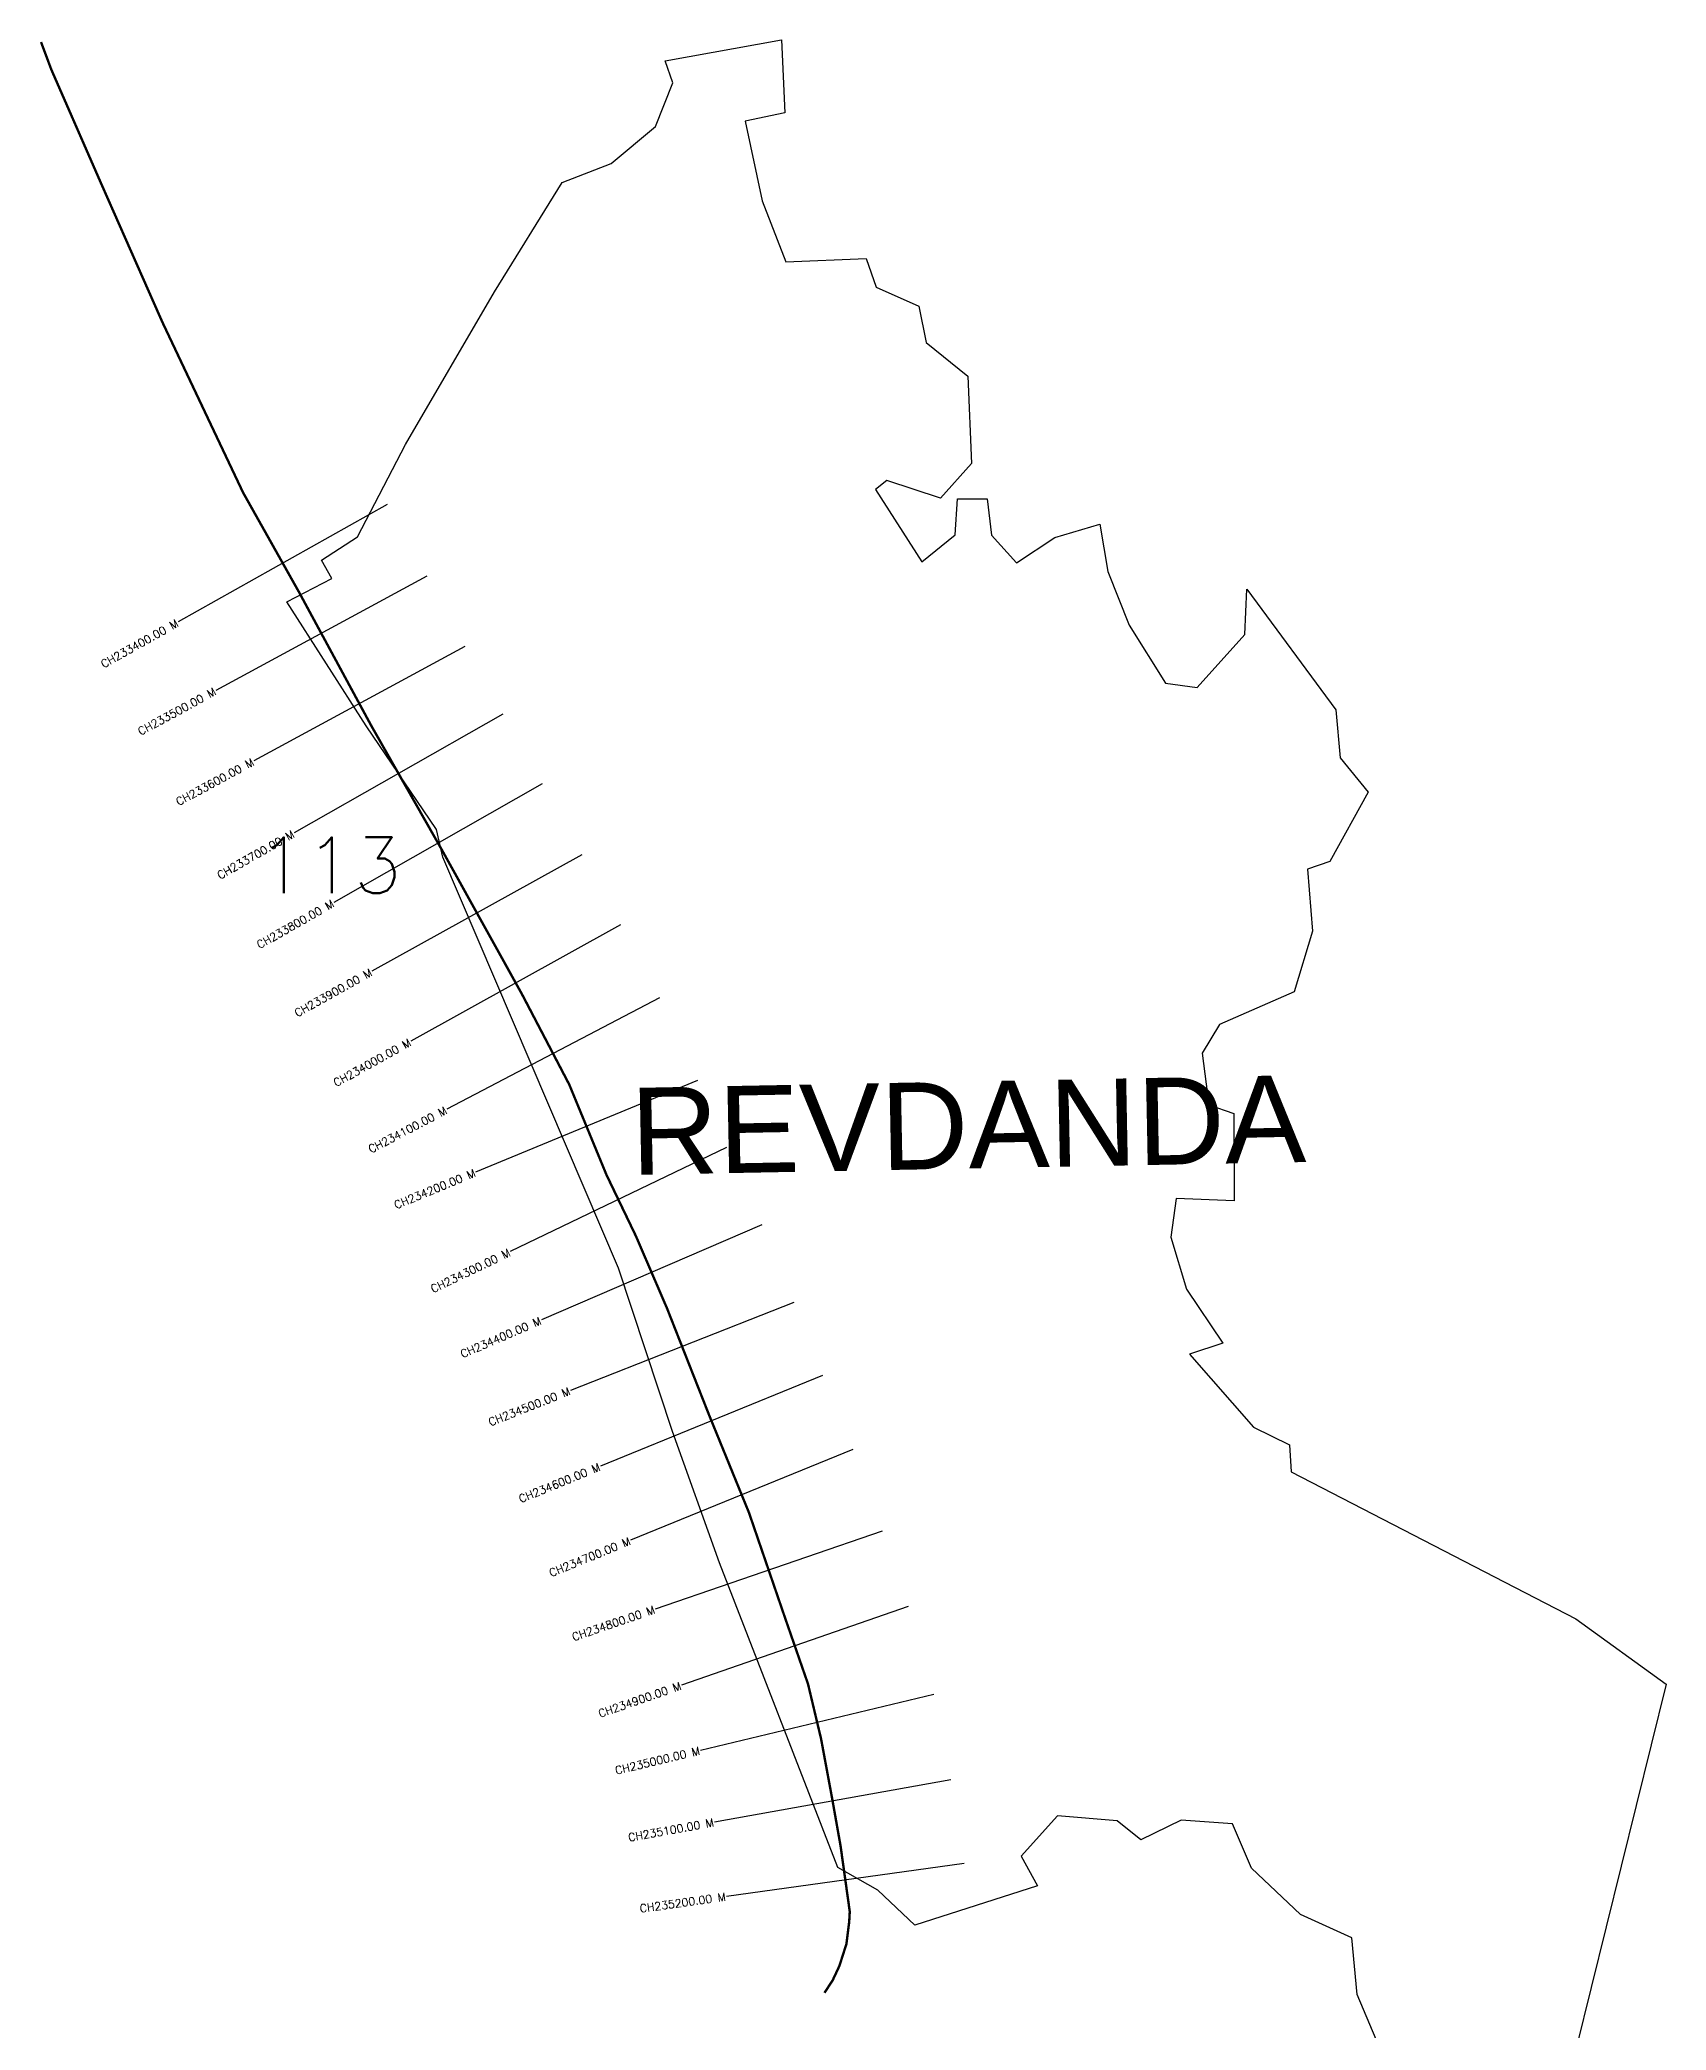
# Model space of a CAD drawing. Header units: metres. Extents: x 279576 to 282207, y 2049960 to 2054482.
# Drawn here: x 279895 to 281929, y 2051994 to 2054482 of the extents above; entities that cross this region are included whole.
import ezdxf
from ezdxf.enums import TextEntityAlignment as Align

# ---------------------------------------------------------------- set-up
doc = ezdxf.new("R2010")
doc.units = ezdxf.units.M
doc.header["$MEASUREMENT"] = 0
for name, color, linetype in [('CS', 134, 'Continuous'), ('CSMark', 6, 'Continuous'), ('NATURALLY PROTECTED', 3, 'Continuous'), ('village', 3, 'Continuous'), ('VILLAGE NAME', 250, 'Continuous')]:
    doc.layers.add(name, color=color, linetype=linetype)
doc.styles.get("Standard").update_dxf_attribs({"font": 'simplex.shx'})

msp = doc.modelspace()

# ---------------------------------------------------------------- linework, layer by layer
at = {"color": 6, "flags": 128}
msp.add_lwpolyline([(280687, 2054428), (280677.1, 2054455.5)], dxfattribs=at)
at = {"layer": 'CS'}
for p, q in [((280329.9, 2053901.1), (280068.3, 2053754.2)), ((280379.2, 2053811.5), (280115.4, 2053668.6)), ((280426.8, 2053723.6), (280163, 2053580.7)), ((280474.2, 2053639.1), (280213.4, 2053490.7)), ((280523.6, 2053552.1), (280262.9, 2053403.8)), ((280573, 2053463.4), (280310.7, 2053317.8)), ((280621.5, 2053375.9), (280359.2, 2053230.4)), ((280670, 2053284.3), (280404.2, 2053145.2)), ((280717.5, 2053181.2), (280440.2, 2053066.7)), ((280754, 2053097.3), (280483.6, 2052967.3)), ((280798, 2053000.7), (280522.5, 2052882)), ((280837.9, 2052903.9), (280558.8, 2052793.9)), ((280874, 2052812.7), (280596.3, 2052699.1)), ((280911.8, 2052720.1), (280634.1, 2052606.6)), ((280948.6, 2052617.8), (280664.8, 2052520.6)), ((280980.9, 2052523.9), (280697.5, 2052425.5)), ((281013.2, 2052413.7), (280721.4, 2052344)), ((281034.2, 2052307.2), (280738.8, 2052254.3)), ((281051, 2052202.7), (280753.9, 2052161.3))]:
    msp.add_line(p, q, dxfattribs=at)
at = {"layer": 'NATURALLY PROTECTED', "const_width": 3, "flags": 128}
msp.add_lwpolyline([(279897, 2054479), (279909.9, 2054444.5), (279972.1, 2054302.3), (280048.7, 2054128.9), (280149.6, 2053915.9), (280219.4, 2053791.7), (280309.5, 2053625.2), (280397.1, 2053471.2), (280498.1, 2053289.3), (280557.3, 2053176.2), (280603.9, 2053063.2), (280640.6, 2052986.9), (280679.5, 2052896.6), (280732.1, 2052763.2), (280782, 2052641.1), (280826.9, 2052510.2), (280855.8, 2052427), (280872.1, 2052358.6), (280886.1, 2052283.2), (280896.5, 2052224.6), (280908, 2052142.5), (280907.3, 2052129.6), (280903.8, 2052102), (280895, 2052074.5), (280886.7, 2052056.8), (280876.4, 2052041)], dxfattribs=at)
at = {"layer": 'village', "color": 6}
for points in [[(280677.1, 2054455.5), (280822.7, 2054481.8), (280827, 2054390.5), (280777.2, 2054380.2), (280798.7, 2054280.6), (280828, 2054204.4), (280928.5, 2054208.6), (280941, 2054172.6), (280994.4, 2054149), (281003.6, 2054103.6), (281055.8, 2054061.5), (281060.3, 2053952.1), (281021.4, 2053908.8), (280954.2, 2053931.1), (280940.2, 2053919.8), (280998.3, 2053829.4), (281039.7, 2053863.3), (281042.8, 2053908), (281079.6, 2053908.1), (281085, 2053862.8), (281116.5, 2053828), (281164.2, 2053859.6), (281220.6, 2053876.3), (281230.8, 2053817.4), (281257.3, 2053750.3), (281302.8, 2053677.8), (281342.2, 2053672.4), (281401.8, 2053738.5), (281404.5, 2053795.3), (281515.7, 2053644.4), (281521.2, 2053584.6), (281556.1, 2053541.4), (281508.1, 2053454.9), (281480.2, 2053445.3), (281486.6, 2053367.6), (281463.5, 2053291.8), (281370.4, 2053251.1), (281348.6, 2053215.4), (281357, 2053150.6), (281388.2, 2053140.1), (281388.4, 2053030.9), (281316, 2053033.5), (281309.5, 2052985.4), (281328.8, 2052920.3), (281374.5, 2052852.8), (281332.7, 2052839), (281412.6, 2052747.8), (281457.7, 2052725.7), (281459.7, 2052692.3), (281815.6, 2052508.4), (281928.6, 2052426.8), (281797.4, 2051896.2)], [(281581.8, 2051945.1), (281542.5, 2052039), (281535.6, 2052109.8), (281471.6, 2052138.8), (281410.3, 2052196.9), (281386.5, 2052252.2), (281322.4, 2052256.6), (281271.8, 2052232.1), (281242.3, 2052255.8), (281167.8, 2052262.1), (281122.3, 2052211.6), (281142.9, 2052174.5), (280989.3, 2052125.6), (280942.9, 2052169.2), (280893.2, 2052197.7), (280745.2, 2052578.3), (280686.5, 2052742.3), (280619, 2052946.6), (280399.1, 2053460.2), (280391.4, 2053495), (280303.3, 2053624.4), (280204.3, 2053779.3), (280260.6, 2053808.4), (280247.7, 2053831.6), (280292.6, 2053860.8), (280352.7, 2053976.2), (280463.7, 2054166.9), (280548.3, 2054303.3), (280609.9, 2054327), (280665.3, 2054373.5), (280687, 2054428)]]:
    msp.add_lwpolyline(points, dxfattribs=at)

# ---------------------------------------------------------------- texts
at = {"insert": (280167.7, 2053485.2), "char_height": 70, "attachment_point": 1}
msp.add_mtext_dynamic_manual_height_columns('113', width=95.172, gutter_width=1, heights=[0], dxfattribs=at)
at = {"layer": 'CSMark'}
for s, rotation, p in [('CH233400.00 M', 29.321, (280067.5, 2053753.7)), ('CH233500.00 M', 28.4346, (280114.5, 2053668.2)), ('CH233600.00 M', 28.4346, (280162.1, 2053580.2)), ('CH233700.00 M', 29.6349, (280212.6, 2053490.2)), ('CH233800.00 M', 29.6349, (280262, 2053403.3)), ('CH233900.00 M', 29.0312, (280309.8, 2053317.3)), ('CH234000.00 M', 29.0312, (280358.4, 2053229.9)), ('CH234100.00 M', 27.6174, (280403.3, 2053144.7)), ('CH234200.00 M', 22.4509, (280439.3, 2053066.3)), ('CH234300.00 M', 25.6848, (280482.7, 2052966.9)), ('CH234400.00 M', 23.2979, (280521.6, 2052881.6)), ('CH234500.00 M', 21.5245, (280557.9, 2052793.5)), ('CH234600.00 M', 22.237, (280595.3, 2052698.8)), ('CH234700.00 M', 22.237, (280633.2, 2052606.2)), ('CH234800.00 M', 18.9081, (280663.8, 2052520.3)), ('CH234900.00 M', 19.1612, (280696.6, 2052425.1)), ('CH235000.00 M', 13.4337, (280720.4, 2052343.8)), ('CH235100.00 M', 10.1501, (280737.9, 2052254.1)), ('CH235200.00 M', 7.933, (280752.9, 2052161.2))]:
    msp.add_text(s, height=10, rotation=rotation, dxfattribs=at).set_placement(p, align=Align.MIDDLE_RIGHT)
at = {"layer": 'VILLAGE NAME', "insert": (280633, 2053171.8), "char_height": 108.748, "attachment_point": 1, "rotation": 1.1028}
msp.add_mtext_dynamic_manual_height_columns('{\\fArial|b0|i0|c0|p34;REVDANDA}', width=726.929, gutter_width=543.7, heights=[0], dxfattribs=at)

doc.saveas('drawing.dxf')
